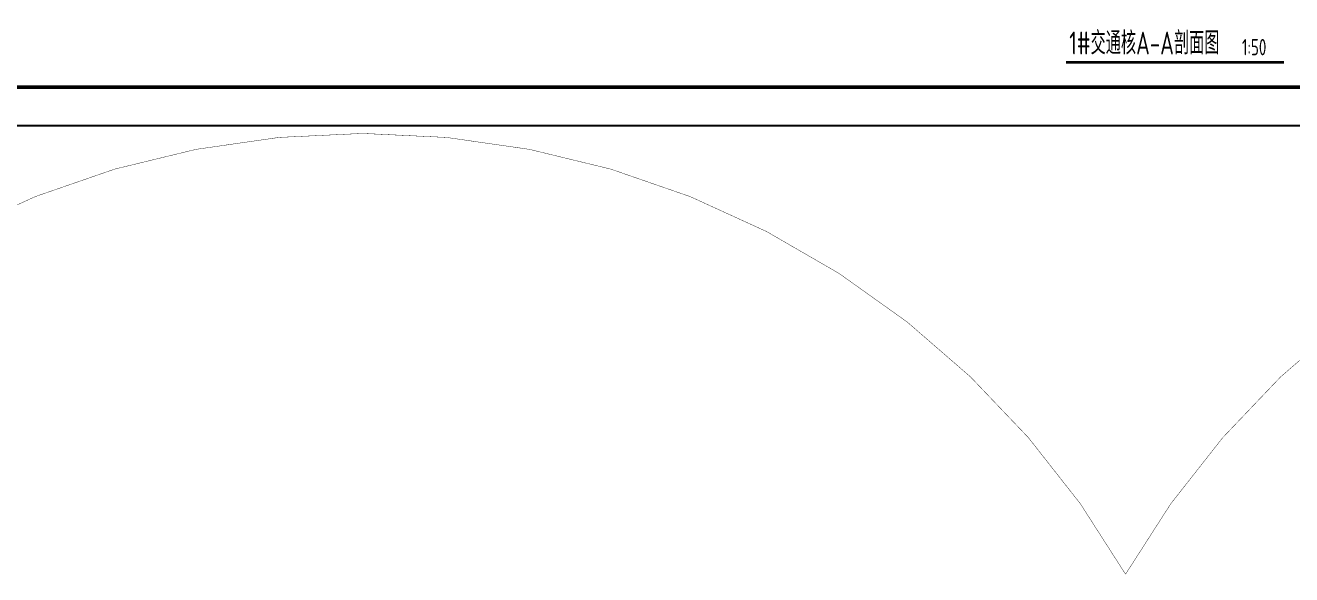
# Model space of a CAD drawing. Extents: x -668857 to 185752, y -270966 to 286822.
# Drawn here: x 26447 to 42955, y 190633 to 197788 of the extents above; entities that cross this region are included whole.
import ezdxf

# ---------------------------------------------------------------- set-up
doc = ezdxf.new("R2010")
doc.units = 0
doc.header["$LTSCALE"] = 1000
doc.layers.get('0').update_dxf_attribs({"linetype": 'CONTINUOUS'})
for name, color, linetype in [('-TK', 7, 'CONTINUOUS'), ('DIM_SYMB', 3, 'CONTINUOUS'), ('PUB_TEXT', 2, 'CONTINUOUS')]:
    doc.layers.add(name, color=color, linetype=linetype)
doc.layers.add('审图修改', color=2, linetype='CONTINUOUS', plot=False)
doc.styles.add('TSSD_REIN', font='tssdeng.shx', dxfattribs={"width": 0.7, "height": 300, "bigfont": 'tssdchn.shx'})

# ---------------------------------------------------------------- blocks, each defined once
blk = doc.blocks.new('A1')
blk.add_lwpolyline([(0, 59400), (0, 0), (84100, 0), (84100, 59400)], close=True)
at = {"const_width": 100}
blk.add_lwpolyline([(2500, 58400), (2500, 1000), (83100, 1000), (83100, 58400)], close=True, dxfattribs=at)

msp = doc.modelspace()

# ---------------------------------------------------------------- linework, layer by layer
at = {"layer": 'DIM_SYMB', "const_width": 35}
msp.add_lwpolyline([(40014.97, 197307.5), (42857.17, 197307.5)], dxfattribs=at)
at = {"layer": '审图修改', "const_width": 5}
msp.add_lwpolyline([(1012.97, 190639.04, -0.57735027), (20901.34, 190639.04, -0.57735027), (40789.71, 190639.04, -0.57735027), (60678.09, 190639.04, -0.57735027), (80566.46, 190639.04, -0.57735027), (100454.83, 190639.04, -0.57735027)], format="xyb", dxfattribs=at)

# ---------------------------------------------------------------- block references
at = {"layer": '-TK', "xscale": 0.5, "yscale": 0.5, "zscale": 0.5}
msp.add_blockref('A1', (14490.19, 196482.28), dxfattribs=at)

# ---------------------------------------------------------------- texts
at = {"layer": 'PUB_TEXT', "style": 'TSSD_REIN', "width": 0.7}
for s, height, p in [('1#交通核A-A剖面图', 297.5, (40055.55, 197409.07)), ('1:50', 212.5, (42307.35, 197397.77))]:
    msp.add_text(s, height=height, dxfattribs=at).set_placement(p)

doc.saveas('drawing.dxf')
